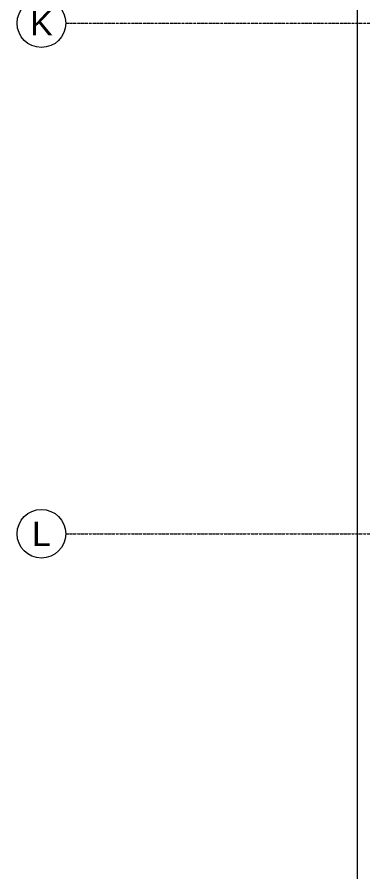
# Model space of a CAD drawing. Extents: x -2749 to 23780, y -1311 to 8245.
# Drawn here: x 6787 to 7072, y 1707 to 2410 of the extents above; entities that cross this region are included whole.
import ezdxf
from ezdxf.enums import TextEntityAlignment as Align

# ---------------------------------------------------------------- set-up
doc = ezdxf.new("R2010")
doc.units = 0
doc.header["$MEASUREMENT"] = 0
doc.linetypes.add('DASHDOT2', pattern=[0.5, 0.25, -0.125, 0, -0.125])
doc.layers.get('0').update_dxf_attribs({"color": 9, "lineweight": 9})
for name, color, linetype, lineweight in [('06C', 9, 'Continuous', 9), ('06D', 9, 'Continuous', 9), ('24', 9, 'DASHDOT2', 9), ('40', 9, 'Continuous', 9)]:
    doc.layers.add(name, color=color, linetype=linetype, lineweight=lineweight)
doc.styles.add('Arial', font='arial.ttf', dxfattribs={"height": 2.5})

# ---------------------------------------------------------------- blocks, each defined once
blk = doc.blocks.new('0_aks')
at = {"linetype": 'Continuous'}
blk.add_circle((0, 0), 2, dxfattribs=at)
at = {"style": 'Arial'}
blk.add_attdef('AKS', text='', height=2, dxfattribs=at).set_placement((0, 0), align=Align.MIDDLE_CENTER)
blk = doc.blocks.new('P-AKS_AUDI')
at = {"layer": '24'}
for points in [[(-3840, -380), (-3500, -380)], [(-3840, -800), (-3500, -800)]]:
    blk.add_lwpolyline(points, dxfattribs=at)
at = {"layer": '24', "xscale": 10, "yscale": 10, "zscale": 10}
for p, values in [((-3860, -380), {'AKS': 'K'}), ((-3860, -800), {'AKS': 'L'})]:
    blk.add_blockref('0_aks', p, dxfattribs=at).add_auto_attribs(values)
blk = doc.blocks.new('1.KAT PLANI')
at = {"layer": '06C'}
blk.add_lwpolyline([(7067.5, 861.68), (7067.5, 861.68), (7067.5, 2865), (10767.5, 2865), (10767.49, 1989.75)], dxfattribs=at)
at = {"layer": '40'}
blk.add_lwpolyline([(7024.09, 821.21, -0.130719), (9996.87, 1970.74, -0.130719)], format="xyb", dxfattribs=at)
at = {"layer": '24'}
blk.add_blockref('P-AKS_AUDI', (10667.5, 2785), dxfattribs=at)

msp = doc.modelspace()

# ---------------------------------------------------------------- block references
at = {"layer": '06D'}
msp.add_blockref('1.KAT PLANI', (0, 0), dxfattribs=at)

doc.saveas('drawing.dxf')
